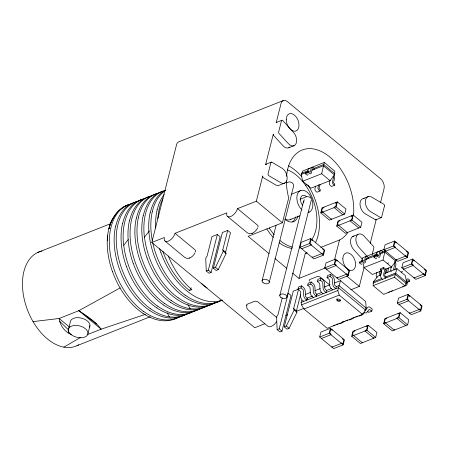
<?xml version="1.0" encoding="UTF-8"?>
<svg xmlns="http://www.w3.org/2000/svg" width="449" height="449" viewBox="0 0 449 449"><rect width="100%" height="100%" fill="white"/><g stroke="black" fill="none" stroke-linecap="round" stroke-linejoin="round"><path stroke-width="0.67" d="M112.48 271.673A61.698 38.288 66.8 0 1 107.244 240.793C107.513 233.676 108.748 226.515 111.891 220.066M311.331 199.996L286.995 296.896M107.569 236.629L107.648 235.31L107.244 240.793M246.759 305.023L246.798 307.935L247.955 309.748L267.873 326.243A7.38 3.772 -50.4 0 0 276.567 321.725M381.42 270.472L380.522 275.074M304.254 199.62L303.524 202.813M302.637 181.25L321.686 173.729L324.301 162.448L334.791 171.136L334.55 174.998L330.054 180.661L311.011 188.182L302.637 181.25L301.29 174.481L302.935 170.884L324.301 162.448M363.174 263.473L363.982 267.537L383.025 260.016L385.04 250.8L382.756 251.704L382.441 252.95L381.745 252.372A1.055 0.662 68.5 0 0 380.836 252.619L379.843 256.559A1.847 1.162 68.5 0 1 378.254 256.996L377.031 255.986L373.983 257.187L375.207 258.197A1.847 1.162 68.5 0 0 376.733 257.939M362.517 314.384L339.225 295.094L337.816 290.542L340.437 280.636L365.66 301.515L366.165 308.126L365.643 310.197L362.517 314.384L327.242 328.309L303.951 309.024L301.515 304.877L301.105 302.407L301.627 300.336M373.141 285.676L394.503 277.241L396.922 268.631L405.295 275.563L406.642 282.331L406.328 283.577L404.998 285.929L383.637 294.364L373.141 285.676L373.388 281.815L377.878 276.152L381.049 274.9M68.377 329.729L70.341 321.972A10.013 5.859 14.2 0 1 81.853 318.223A10.013 5.859 14.2 0 1 89.503 327.153M87.987 333.444L89.952 325.688M264.837 323.746L254.779 327.719L151.813 242.46L176.558 144.662A7.38 4.642 68.5 0 1 179.028 141.744L283.549 100.475M206.243 270.96L208.336 270.135L217.355 234.496L220.145 236.808L211.125 272.442L209.032 273.273L206.243 270.96L205.743 258.164L207.09 256.076L212.018 236.601L217.355 234.496M213.365 268.148L222.378 232.509L227.716 230.404L230.505 232.717L225.578 252.192L226.055 253.556L218.248 269.63L216.154 270.461L213.365 268.148L215.458 267.323L223.265 251.244L222.783 249.88L227.716 230.404M151.813 242.46L164.385 237.499A7.38 3.772 -50.4 0 0 168.246 241.192A7.38 3.772 -50.4 0 0 175.048 233.284L226.852 212.832A7.38 3.777 -50.4 0 0 230.719 216.53A7.38 3.777 -50.4 0 0 237.521 208.622L256.334 201.191L262.727 175.918A1.319 0.831 68.5 0 0 263.496 177.787L275.439 184.803A8.307 5.225 68.5 0 0 279.665 185.055L284.997 182.951M262.053 280.855L276.068 225.437M268.99 253.59L248.129 236.314L282.41 222.777L288.701 197.914A48.75 30.684 68.5 0 1 286.395 180.919M269.277 282.225L293.562 186.251C294.275 182.547 289.515 180.599 286.816 182.85M308.154 174.509A1.847 1.162 68.5 0 1 306.628 174.773L305.404 173.757L305.718 172.517L308.766 171.316L310.164 172.343L311.292 168.066A2.638 1.661 68.5 0 1 313.25 167.522L314.177 168.274L323.701 164.514L334.864 173.757M307.509 172.113L308.244 169.267A2.638 1.661 68.5 0 1 309.962 168.594M305.404 173.757L308.452 172.556L308.766 171.316M279.772 295.526L303.704 200.905M314.177 168.274L313.862 169.52L313.166 168.942A1.055 0.662 68.5 0 0 312.257 169.189L311.264 173.129A1.847 1.162 68.5 0 1 309.675 173.567L308.452 172.556M282.219 297.979L277.97 314.766L276.618 316.848L277.117 329.65L279.907 331.957L282 331.132L291.019 295.493L288.23 293.186L279.211 328.82L277.117 329.65M299.938 247.326L301.206 242.325L310.714 238.571L324.689 250.149L323.426 255.144L313.918 258.899L299.938 247.326L309.445 243.571L310.714 238.571M315.591 186.116L314.929 188.743A1.847 1.162 68.5 0 0 315.782 191.201L317.005 192.211L320.053 191.01L320.367 189.764L319.02 188.462L320.03 184.427M318.638 184.915L317.976 187.536A1.847 1.162 68.5 0 0 318.829 190L320.053 191.01M284.239 326.838L293.259 291.199L298.591 289.094L293.663 308.57L294.14 309.933L296.929 312.24L289.122 328.32L287.029 329.145L284.239 326.838L286.333 326.008L294.14 309.933M292.529 273.082L298.95 278.397L305.236 253.533A48.75 30.684 68.5 0 0 306.431 252.882M297.979 289.089L298.506 287.018L301.554 285.817L303.328 287.281A4.024 2.537 68.5 0 1 305.303 291.468L305.443 295.661A1.398 0.881 68.5 0 0 306.134 297.126L307.307 298.097L306.779 300.168L305.337 298.955A4.041 2.542 68.5 0 1 303.647 295.369L303.473 290.666A1.386 0.876 68.5 0 0 302.89 289.442L301.026 287.888L297.979 289.089L299.842 290.643A1.386 0.876 68.5 0 1 300.426 291.867L300.6 296.576A4.041 2.542 68.5 0 0 302.289 300.156L303.732 301.369M312.459 240.019L312.319 240.574L311.005 239.491L310.023 243.375L311.337 244.464L311.196 245.019L301.689 248.774M301.026 287.888L301.554 285.817M320.777 212.888L322.04 207.887L337.306 201.865L346.011 209.071L344.748 214.066L329.482 220.094L320.777 212.888L336.043 206.86L337.306 201.865M296.929 312.24L296.452 310.882L300.533 294.763M330.066 180.403L329.403 183.024A1.847 1.162 68.5 0 0 330.256 185.488L331.48 186.498L334.527 185.297L334.842 184.051L333.495 182.782L334.55 178.472A2.638 1.661 68.5 0 0 333.708 175.677M323.948 207.135L323.808 207.691L322.376 208.257L321.394 212.141L322.825 211.58L322.685 212.136L331.39 219.342L331.53 218.786M312.313 256.895L312.173 257.451L321.68 253.696L321.821 253.146L323.128 254.229L324.111 250.34L322.803 249.257L322.943 248.701M307.655 285.272L308.182 283.196L311.23 281.994L312.998 283.459A4.024 2.537 68.5 0 1 314.979 287.646L315.119 291.844A1.398 0.881 68.5 0 0 315.804 293.304L316.983 294.275L316.455 296.346L315.013 295.133A4.041 2.542 68.5 0 1 313.323 291.553L313.149 286.844A1.386 0.876 68.5 0 0 312.566 285.62L310.702 284.065L307.655 285.272L309.518 286.821A1.386 0.876 68.5 0 1 310.102 288.05L310.276 292.754A4.041 2.542 68.5 0 0 311.965 296.34L313.408 297.552M306.628 300.229L307.155 298.158L312.577 296.014M310.702 284.065L311.23 281.994M335.397 202.617L335.257 203.173L336.688 202.606L335.706 206.495L334.275 207.056L334.135 207.612L342.84 214.824L342.98 214.268M323.084 293.73L321.641 292.518A4.041 2.542 68.5 0 1 319.952 288.937L319.772 284.228A1.386 0.876 68.5 0 0 319.194 283.005L317.331 281.45L317.858 279.379L320.906 278.172L322.674 279.643A4.024 2.537 68.5 0 1 324.655 283.824L324.795 288.022A1.398 0.881 68.5 0 0 325.48 289.482L326.653 290.458L331.474 288.55M316.304 296.407L316.697 294.853M317.331 281.45L320.378 280.249L320.906 278.172M324.745 267.868L326.013 262.867L335.521 259.112L349.496 270.691L348.233 275.686L338.726 279.441L324.745 267.868L334.252 264.113L335.521 259.112M336.722 226.094L337.985 221.093L353.251 215.065L361.961 222.277L360.693 227.273L345.427 233.3L336.722 226.094L351.988 220.066L353.251 215.065M326.636 268.755L326.496 269.31L336.004 265.561L336.144 265.005L334.831 263.917L335.813 260.033L337.126 261.116L337.266 260.56M339.893 220.341L339.753 220.897L338.322 221.464L337.339 225.347L338.771 224.781L338.63 225.336L347.335 232.548M332.76 289.908L331.311 288.696A4.041 2.542 68.5 0 1 329.628 285.115L329.448 280.406A1.386 0.876 68.5 0 0 328.87 279.183L327.007 277.628L327.529 275.557L330.576 274.356L332.35 275.821A4.024 2.537 68.5 0 1 334.331 280.008L334.471 284.2A1.398 0.881 68.5 0 0 335.156 285.665L336.329 286.636L338.961 285.598L366.165 308.126M327.007 277.628L330.054 276.427L330.576 274.356M326.653 290.458L326.131 292.529L324.689 291.317A4.041 2.542 68.5 0 1 322.999 287.73L322.82 283.027A1.386 0.876 68.5 0 0 322.242 281.798L320.378 280.249M334.589 259.483L339.523 239.996A48.75 30.684 68.5 0 0 347.627 232.807M319.688 337.031L320.956 332.036L330.464 328.281L344.439 339.859L343.176 344.854L333.669 348.609L319.688 337.031L329.196 333.281L330.464 328.281M351.343 215.817L351.202 216.373L352.633 215.812L351.651 219.696L350.22 220.263L350.08 220.818L358.785 228.025M337.12 277.437L336.98 277.993L346.488 274.238L346.628 273.682L347.936 274.771L348.918 270.882L347.61 269.798L347.751 269.243M336.329 286.636L335.807 288.707L334.359 287.495A4.041 2.542 68.5 0 1 332.675 283.914L332.496 279.205A1.386 0.876 68.5 0 0 331.918 277.982L330.054 276.427M332.209 329.729L332.069 330.284L330.756 329.201L329.774 333.085L331.087 334.168L330.947 334.724L321.439 338.479M332.064 346.606L331.923 347.161L341.431 343.406L341.571 342.851L342.879 343.94L343.861 340.05L342.553 338.967L342.694 338.411M342.997 321.568L342.733 322.606L339.685 323.808M362.18 263.816A1.847 1.162 68.5 0 1 360.732 263.917L359.509 262.906L359.823 261.66L362.871 260.459L364.268 261.486L365.396 257.21A2.638 1.661 68.5 0 1 367.355 256.665L368.281 257.417L377.171 253.91M361.613 261.256L362.349 258.411A2.638 1.661 68.5 0 1 363.83 257.647M359.509 262.906L362.556 261.7L362.871 260.459M350.865 289.779L359.301 286.451L364.184 267.166M370.212 243.341L376.301 219.275A1.319 0.831 68.5 0 1 375.319 219.701L365.065 213.679A8.307 5.225 68.5 0 1 360.014 204.503A8.307 5.225 68.5 0 1 364.296 198.514M380.483 202.752L384.047 188.653A7.38 4.642 68.5 0 0 380.634 178.809L287.433 101.637A7.38 4.642 68.5 0 0 281.08 103.393L276.157 122.863A1.319 0.831 68.5 0 1 276.921 122.347M368.281 257.417L367.967 258.663L367.271 258.085A1.055 0.662 68.5 0 0 366.362 258.338L365.368 262.272A1.847 1.162 68.5 0 1 363.78 262.71L362.556 261.7M372.193 254.482L373.854 247.915A1.319 0.831 68.5 0 0 373.388 246.299L364.167 236.196A8.307 5.225 68.5 0 0 356.461 236.225A8.307 5.225 68.5 0 0 359.004 247.478L366.945 256.177M351.69 336.29L352.953 331.295L368.219 325.267L376.924 332.473L375.661 337.468L360.395 343.496L351.69 336.29L366.956 330.262L368.219 325.267M354.862 330.537L354.721 331.093L353.29 331.659L352.308 335.543L353.739 334.982L353.599 335.538L362.304 342.744L362.444 342.189M373.983 257.187L374.298 255.947L377.345 254.74L378.743 255.773L379.871 251.496A2.638 1.661 68.5 0 1 381.83 250.952L382.756 251.704M376.088 255.543L376.823 252.697A2.638 1.661 68.5 0 1 378.305 251.934M362.343 313.93L362.085 314.962L359.037 316.169M377.031 255.986L377.345 254.74M376.936 272.403L376.273 275.029A1.847 1.162 68.5 0 0 377.126 277.488M383.85 249.762L385.113 244.767L394.62 241.012L408.601 252.585L407.338 257.586L397.831 261.34L383.85 249.762L393.358 246.007L394.62 241.012M379.983 271.202L379.321 273.823A1.847 1.162 68.5 0 0 379.613 275.585M382.593 279.3L381.672 278.515A2.638 1.661 68.5 0 1 380.623 275.484L381.678 271.179L380.331 269.905L380.645 268.665L383.693 267.458L384.911 268.468A1.847 1.162 68.5 0 1 385.77 270.932L384.771 274.867A1.055 0.662 68.5 0 0 385.259 276.275L385.955 276.853L395.479 273.093L406.642 282.331M366.311 326.019L366.171 326.575L367.602 326.008L366.62 329.897L365.189 330.458L365.048 331.014L373.753 338.226L373.894 337.67M385.742 250.654L385.596 251.21L395.103 247.455L395.249 246.899L393.936 245.816L394.918 241.927L396.231 243.016L396.372 242.46M367.417 311.275L368.713 312.347L371.761 311.146L372.283 309.075L370.509 307.604A4.024 2.537 68.5 0 0 367.467 307.632L365.621 310.18A1.398 0.881 68.5 0 1 365.239 310.427M380.331 269.905L383.379 268.704L383.693 267.458M387.218 268.345L386.555 270.966A1.847 1.162 68.5 0 0 386.847 272.728M385.955 276.853L385.64 278.094L384.72 277.314A2.638 1.661 68.5 0 1 383.671 274.283L384.726 269.972L383.379 268.704M388.61 267.857L387.756 272.212M391.41 266.689L390.748 269.316A1.847 1.162 68.5 0 0 391.298 271.465M396.226 259.337L396.08 259.892L405.587 256.138L405.733 255.582L407.041 256.665L408.023 252.781L406.715 251.693L406.856 251.137M396.203 260.044L395.889 261.284L391.399 266.947L385.685 269.204M383.62 323.684L384.883 318.683L400.149 312.656L408.854 319.868L407.591 324.863L392.325 330.891L383.62 323.684L398.886 317.656L400.149 312.656M386.791 317.931L386.651 318.487L385.22 319.054L384.237 322.938L385.669 322.376L385.528 322.932L394.233 330.138L394.374 329.583M401.799 267.778L403.062 262.777L412.569 259.028L426.55 270.601L425.287 275.596L415.78 279.351L401.799 267.778L411.306 264.023L412.569 259.028M403.685 268.67L403.544 269.226L413.052 265.471L413.192 264.916L411.885 263.832L412.867 259.943L414.18 261.026L414.32 260.471M397.337 303.126L398.6 298.13L408.107 294.376L422.088 305.949L420.82 310.944L411.312 314.698L397.337 303.126L406.845 299.371L408.107 294.376M399.223 304.018L399.082 304.574L408.59 300.819L408.73 300.263L407.423 299.18L408.405 295.29L409.713 296.374L409.853 295.818M398.241 313.413L398.1 313.969L399.531 313.402L398.549 317.286L397.118 317.853L396.978 318.408L405.683 325.62L405.823 325.065M406.126 282.909L406.957 279.626A1.847 1.162 68.5 0 1 408.545 279.188L409.763 280.198L409.449 281.439L406.912 282.443M414.169 277.353L414.029 277.903L423.536 274.154L423.676 273.598L424.99 274.681L425.972 270.792L424.664 269.709L424.805 269.153M409.707 312.7L409.567 313.256L419.074 309.501L419.214 308.946L420.528 310.029L421.51 306.145L420.197 305.056L420.337 304.501M130.71 204.2C119.181 206.899 111.358 217.642 108.972 228.788C111.706 217.827 118.985 206.613 130.726 204.155M112.082 219.858L112.952 218.208M195.062 252.697C193.463 256.267 188.67 260.313 184.825 257.473L164.906 240.984M257.53 228.03C255.93 231.605 251.143 235.646 247.292 232.807L227.379 216.317M191.223 287.803L189.461 290.554L191.869 289.599A61.659 38.81 68.5 0 1 168.302 256.037M128.257 239.575L123.66 245.412A61.698 38.288 66.8 0 1 124.62 222.609A61.698 37.671 67.9 0 1 143.725 198.755A61.698 37.851 69.5 0 1 145.588 198.25M149.41 230.876L144.404 237.224A61.698 38.283 66.8 0 1 145.364 214.42A61.698 37.671 67.9 0 1 164.463 190.567A61.698 37.856 69.5 0 1 165.698 190.213M334.993 324.93L334.842 325.11A4.041 2.542 68.5 0 1 333.377 325.609M338.041 323.729L337.889 323.909A4.041 2.542 68.5 0 1 336.424 324.408M347.717 319.907L347.565 320.086A4.041 2.542 68.5 0 1 347.363 320.272M354.345 317.291L354.194 317.471A4.041 2.542 68.5 0 1 352.729 317.971M357.387 316.09L357.241 316.27A4.041 2.542 68.5 0 1 355.776 316.769M364.016 313.469L363.864 313.655A4.041 2.542 68.5 0 1 362.124 314.092M63.876 347.128L80.837 337.322M33.069 321.619L59.122 318.487L78.844 310.697L120.225 287.871M189.551 258.096L189.938 257.9M252.024 233.435L252.405 233.233M276.444 122.414L281.776 120.304M288.746 147.783L294.078 145.672M37.789 252.439L110.403 223.765M266.038 164.233L271.37 162.128M301.605 173.235L308.137 170.659M301.29 174.481L307.801 171.911M312.033 170.238L323.387 165.76L334.55 174.998M305.303 185.319L306.824 184.719M291.468 194.181L300.353 190.668M300.033 199.3L306.459 196.757M290.301 219.555L299.825 215.795M308.076 212.534L309.35 212.035M363.292 198.559L368.623 196.454M375.813 219.808L381.15 217.703M87.168 334.707L101.165 329.184L145.392 314.351M305.236 253.533L307.178 252.765M320.76 247.405L339.523 239.996M352.572 236.556L357.904 234.451M77.032 345.663L150.297 316.736M298.95 278.397L325.469 267.924M364.279 257.17L384.344 249.246M365.531 259.623L376.223 255.402M380.006 253.91L384.726 252.046L395.889 261.284L394.75 261.739M305.281 294.516L310.489 292.462M315.046 290.66L320.255 288.6M324.161 287.063L330.021 284.745M334.578 282.949L340.437 280.636M387.212 263.484L388.739 262.884M316.826 294.336L321.759 292.389M301.105 302.407L338.434 287.669L365.643 310.197L364.588 310.613M381.875 270.708L372.35 274.468L363.982 267.537M301.515 304.877L337.816 290.542M384.86 273.396L396.922 268.631M285.788 315.479L287.73 314.71M296.149 311.387L303.917 308.317M303.951 309.024L339.225 295.094M373.388 281.815L381.639 278.554M373.074 283.061L395.165 274.333L406.328 283.577M401.109 272.1L402.635 271.499M349.361 319.985L352.409 318.784M131.731 203.897L129.812 204.239A61.698 37.671 67.9 0 0 110.796 228.07M307.161 196.606L309.518 197.055L310.764 198.228M69.225 326.838L59.128 318.481C60.026 325.514 64.718 331.94 71.363 334.567M78.844 310.697C86.859 316.029 95.384 321.304 101.165 329.184L78.839 310.697L96.675 323.998M364.077 312.302L364.313 312.482A4.041 2.542 68.5 0 0 366.912 312.448L368.999 309.614A1.386 0.876 68.5 0 1 369.892 309.608L371.761 311.146M321.686 173.729L330.054 180.661M334.527 185.297L333.304 184.286A1.847 1.162 68.5 0 1 332.451 181.823L333.45 177.888A1.055 0.662 68.5 0 0 332.962 176.479M393.358 246.007L407.338 257.586M411.306 264.023L425.287 275.596M336.043 206.86L344.748 214.066M351.988 220.066L360.693 227.273M409.449 281.439L408.04 280.429L406.923 284.688A2.638 1.661 68.5 0 1 405.206 285.362M383.025 260.016L391.399 266.947M394.503 277.241L404.998 285.929M406.845 299.371L420.82 310.944M309.445 243.571L323.426 255.144M334.252 264.113L348.233 275.686M398.886 317.656L407.591 324.863M256.334 201.191L282.41 222.777M346.533 275.877L359.301 286.451M237.521 208.622L257.434 225.112A2.632 1.543 14.2 0 1 257.709 227.065M329.718 284.963L320.569 277.387A2.632 1.543 14.2 0 0 316.921 276.696L310.063 279.401A2.632 1.543 14.2 0 0 309.518 281.197M366.956 330.262L375.661 337.468M274.872 258.461L286.642 268.21M329.196 333.281L343.176 344.854M222.783 249.88L225.578 252.192M293.663 308.57L296.452 310.882M223.265 251.244L226.055 253.556M175.048 233.284L194.967 249.779A2.638 1.543 14.2 0 1 195.236 251.726M276.938 317.651L258.096 302.054A2.638 1.543 14.2 0 0 254.448 301.363L247.595 304.068A2.638 1.543 14.2 0 0 246.815 305.443M215.458 267.323L218.248 269.63M286.333 326.008L289.122 328.32M208.336 270.135L211.125 272.442M279.211 328.82L282 331.132M394.997 269.355L395.895 264.758A2.638 1.661 68.5 0 0 394.839 261.728M59.706 321.31L68.197 329.566L68.338 333.051M362.545 259.309L353.672 249.582A8.307 5.225 68.5 0 1 350.517 241.236A8.307 5.225 68.5 0 1 353.986 236.017M167.174 312.734L169.441 316.955L175.913 317.207L181.991 316.074A61.698 39.972 69.1 0 0 188.243 313.183M187.923 304.545L190.18 308.766L196.656 309.019L202.735 307.885A61.698 39.972 69.1 0 0 207.904 305.64M405.958 283.56A1.055 0.662 68.5 0 1 405.688 283.948M403.629 286.316A2.638 1.661 68.5 0 1 402.635 286.709M389.401 291.609A2.638 1.661 68.5 0 1 388.161 292.422M392.336 290.632A2.638 1.661 68.5 0 1 390.972 291.171M78.693 344.804A50.591 31.845 68.5 0 1 27.726 310.585A50.591 31.845 68.5 0 1 41.909 251.053M298.007 215.997A14.755 9.289 68.5 0 1 284.857 219.123M295.571 216.957A14.755 9.289 68.5 0 1 292.563 221.857M300.673 247.315A41.476 26.104 68.5 0 1 299.5 247.511M292.72 247.152A41.476 26.104 68.5 0 1 279.991 240.524M274.086 234.647A41.476 26.104 68.5 0 1 269.237 227.98M287.5 169.829A41.476 26.104 68.5 0 1 313.464 200.849A41.476 26.104 68.5 0 1 311.797 239.603M300.499 247.652A41.476 26.104 68.5 0 1 299.382 248.005M292.176 248.454A41.476 26.104 68.5 0 1 279.104 242.707M273.278 237.437A41.476 26.104 68.5 0 1 266.801 228.945M286.574 176.334A48.75 30.684 68.5 0 1 323.78 152.8A48.75 30.684 68.5 0 1 353.543 214.992M288.589 165.827A48.75 30.684 68.5 0 1 301.823 176.732M307.862 184.836A48.75 30.684 68.5 0 1 315.451 242.769M157.201 209.851A61.698 37.66 68.2 0 1 164.166 194.49M159.193 208.959A61.698 37.671 67.9 0 1 162.97 198.598M160.877 252.562A61.698 38.283 66.8 0 1 159.619 248.768M155.752 228.064A61.698 38.283 66.8 0 1 157.116 209.778M162.746 251.036A61.698 38.288 66.8 0 0 165.732 258.635A61.698 39.209 66.7 0 0 189.461 290.559M157.846 218.618A61.698 38.288 66.8 0 1 159.215 208.981M110.824 228.092A61.698 38.288 66.8 0 0 117.335 277.74A61.698 39.153 66.7 0 0 143.607 311.533M138.674 200.984A61.698 37.851 69.5 0 0 136.81 201.478A61.698 37.671 67.9 0 0 117.711 225.336A61.698 38.288 66.8 0 0 124.25 275.012A61.698 39.153 66.7 0 0 150.522 308.805M135.996 201.949A61.698 37.783 69.4 0 0 133.516 202.712A61.698 37.66 68.2 0 0 115.719 226.229M115.634 226.156A61.698 38.283 66.8 0 0 119.395 268.94A61.698 39.209 66.7 0 0 149.876 310.624M140.43 199.985A61.698 37.783 69.4 0 1 142.911 199.221M122.633 223.501A61.698 37.66 68.2 0 1 140.43 199.979M126.309 266.212A61.698 38.283 66.8 0 1 122.549 223.428M152.503 195.523A61.698 37.851 69.5 0 0 150.634 196.022A61.698 37.671 67.9 0 0 131.535 219.881A61.698 38.288 66.8 0 0 138.079 269.552A61.698 39.153 66.7 0 0 164.351 303.344M149.826 196.488A61.698 37.783 69.4 0 0 147.345 197.251A61.698 37.66 68.2 0 0 129.548 220.768M133.224 263.479A61.698 38.283 66.8 0 1 129.464 220.7M159.417 192.795A61.698 37.851 69.5 0 0 157.548 193.289A61.698 37.671 67.9 0 0 138.449 217.148M156.106 193.929A61.698 37.783 69.4 0 0 154.26 194.524A61.698 37.66 68.2 0 0 136.462 218.04M136.378 217.967A61.698 38.283 66.8 0 0 140.139 260.751A61.698 39.209 66.7 0 0 170.614 302.435M138.477 217.17A61.698 38.288 66.8 0 0 144.993 266.824A61.698 39.153 66.7 0 0 171.26 300.617M163.021 191.195A61.698 37.778 69.4 0 0 161.169 191.796A61.698 37.66 68.2 0 0 143.377 215.312M147.048 258.023A61.698 38.283 66.8 0 1 143.287 215.239M150.292 212.579A61.698 37.66 68.2 0 1 165.159 190.398M152.278 211.687A61.698 37.671 67.9 0 1 164.822 191.044M150.202 212.506A61.698 38.283 66.8 0 0 153.962 255.29A61.698 39.203 66.7 0 0 184.444 296.974A61.698 39.866 67.5 0 0 215.778 302.806A61.698 39.989 68.7 0 0 221.273 300.044M152.901 243.498A61.698 38.283 66.8 0 0 158.823 261.363A61.698 39.158 66.7 0 0 185.089 295.156M152.363 240.922A61.698 38.283 66.8 0 1 152.306 211.715M142.962 313.357A61.698 39.209 66.7 0 1 112.519 271.662M143.624 311.449A61.698 39.793 67.4 0 0 175.076 318.796A61.698 39.978 69.1 0 0 180.251 316.562M142.967 313.323A61.698 39.866 67.5 0 0 174.296 319.183A61.698 39.983 68.7 0 0 179.213 316.792M169.43 316.899A61.698 39.793 67.4 0 1 150.533 308.738M149.882 310.596A61.698 39.866 67.5 0 0 181.211 316.455A61.698 39.983 68.7 0 0 186.127 314.064M123.767 245.44A61.698 38.283 66.8 0 0 131.22 272.257A61.698 39.153 66.7 0 0 157.436 306.072M156.791 307.896A61.698 39.209 66.7 0 1 126.349 266.201M157.453 305.988A61.698 39.793 67.4 0 0 188.906 313.335A61.698 39.972 69.1 0 0 194.08 311.101M156.796 307.868A61.698 39.866 67.5 0 0 188.125 313.728A61.698 39.983 68.7 0 0 193.62 310.961M163.711 305.118A61.698 39.209 66.7 0 1 133.302 263.445M164.368 303.255A61.698 39.793 67.4 0 0 195.82 310.607A61.698 39.972 69.1 0 0 200.995 308.368M163.711 305.135A61.698 39.866 67.5 0 0 195.034 310.994A61.698 39.983 68.7 0 0 198.767 309.299M190.174 308.71A61.698 39.793 67.4 0 1 171.277 300.549M170.62 302.407A61.698 39.866 67.5 0 0 201.949 308.267A61.698 39.983 68.7 0 0 207.444 305.5M144.505 237.252A61.698 38.283 66.8 0 0 151.964 264.068A61.698 39.158 66.7 0 0 178.174 297.883M147.087 258.012A61.698 39.203 66.7 0 0 177.529 299.702A61.698 39.866 67.5 0 0 208.864 305.539A61.698 39.989 68.7 0 0 214.358 302.772M178.197 297.794A61.698 39.793 67.4 0 0 209.644 305.146A61.698 39.972 69.1 0 0 214.818 302.912M185.106 295.066A61.698 39.793 67.4 0 0 216.558 302.418A61.698 39.972 69.1 0 0 221.733 300.179M289.88 146.98A8.307 5.225 68.5 0 1 283.016 145.74L273.795 135.637A1.319 0.831 68.5 0 1 273.334 134.021L265.55 164.766A1.319 0.831 68.5 0 1 266.532 164.34M160.91 252.557A61.698 39.215 66.7 0 0 191.358 294.252A61.698 39.866 67.5 0 0 222.693 300.078M207.084 287.977A61.659 38.81 68.5 0 1 201.343 283.403M302.497 205.187A6.325 3.979 68.5 0 1 300.965 197.032A6.325 3.979 68.5 0 1 306.487 196.718M302.025 210.014A11.595 7.296 68.5 0 1 298.288 192.464A11.595 7.296 68.5 0 1 310.927 197.094A11.595 7.296 68.5 0 1 308.401 212.349M291.165 219.039A11.595 7.296 68.5 0 1 285.109 219.09M340.544 300.011A1.863 1.089 14.2 0 1 338.249 300.359A1.863 1.089 14.2 0 1 337.059 298.77M365.778 308.115A4.024 2.537 68.5 0 1 366.333 308.194M344.518 321.293A4.041 2.542 68.5 0 1 342.772 321.731M347.139 320.412A4.041 2.542 68.5 0 1 345.82 320.53M394.39 262.85A1.055 0.662 68.5 0 1 394.789 264.175L393.795 268.109A1.847 1.162 68.5 0 0 394.211 270.074M270.887 162.661L268.064 173.814A1.319 0.831 68.5 0 0 268.828 175.682L280.771 182.698A8.307 5.225 68.5 0 0 287.141 178.825A8.307 5.225 68.5 0 0 282.118 168.257L271.864 162.235A1.319 0.831 68.5 0 0 270.887 162.661M281.489 120.759L278.666 131.911A1.319 0.831 68.5 0 0 279.126 133.533L288.348 143.629A8.307 5.225 68.5 0 0 296.054 143.607A8.307 5.225 68.5 0 0 293.511 132.354L282.769 120.585A1.319 0.831 68.5 0 0 281.489 120.759M384.456 206.018L381.633 217.17A1.319 0.831 68.5 0 1 380.651 217.597L370.403 211.574A8.307 5.225 68.5 0 1 365.374 201.006A8.307 5.225 68.5 0 1 371.744 197.133L383.687 204.149A1.319 0.831 68.5 0 1 384.456 206.018M70.942 334.443A10.013 5.859 14.2 0 0 87.538 334.909A10.013 5.859 14.2 0 0 76.061 325.407A10.013 5.859 14.2 0 0 70.942 334.443M342.851 258.641A9.221 5.803 68.5 0 0 352.241 270.349A9.221 5.803 68.5 0 0 352.577 255.952A9.221 5.803 68.5 0 0 342.851 258.641M286.26 119.389A9.221 5.803 68.5 0 0 295.65 131.097A9.221 5.803 68.5 0 0 295.981 116.695A9.221 5.803 68.5 0 0 286.26 119.389M280.72 297.266A3.687 2.161 14.2 0 0 286.832 297.434A3.687 2.161 14.2 0 0 282.601 293.932A3.687 2.161 14.2 0 0 280.72 297.266M262.996 282.595A3.687 2.161 14.2 0 0 269.114 282.763A3.687 2.161 14.2 0 0 264.882 279.261A3.687 2.161 14.2 0 0 262.996 282.595M337.244 300.751A1.863 1.089 14.2 0 0 340.336 300.836A1.863 1.089 14.2 0 0 338.192 299.068A1.863 1.089 14.2 0 0 337.244 300.751"/></g></svg>
